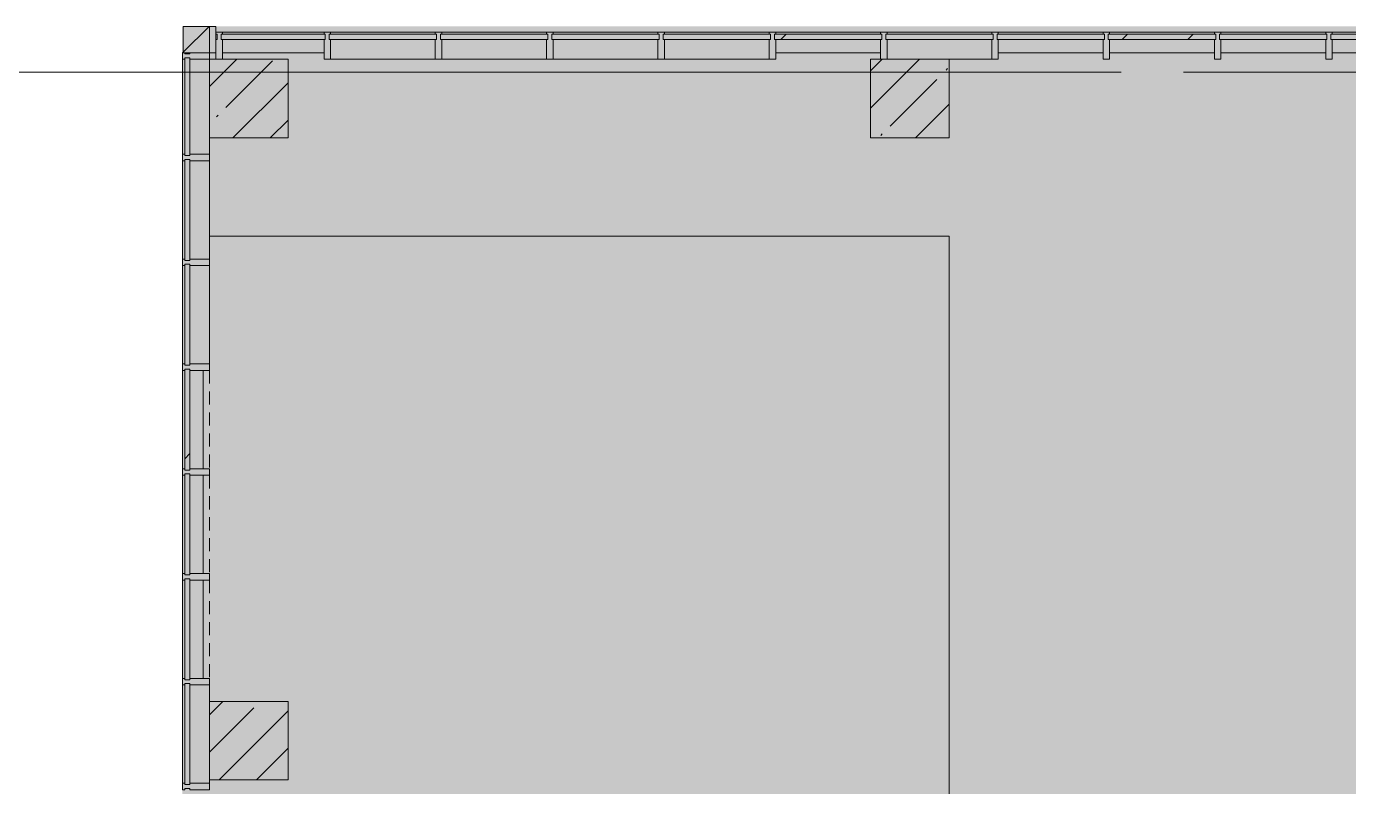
# Model space of a CAD drawing. Header units: millimetres. Extents: x -3238 to 193830, y -8553 to 29000.
# Drawn here: x 61620 to 71717, y 21550 to 27350 of the extents above; entities that cross this region are included whole.
import ezdxf

# ---------------------------------------------------------------- set-up
doc = ezdxf.new("R2010")
doc.units = ezdxf.units.MM
doc.linetypes.add('200_ШТРИХ__ш1_п0_6_', pattern=[160, 100, -60])
doc.linetypes.add('Осевая', pattern=[3175, 635, -476.25, 1587.5, -476.25])
doc.layers.add('A-DETL-GENF-5', color=7, linetype='Continuous', lineweight=9, true_color=0xc0c0c0, transparency=0.4)
for name, color, linetype, lineweight in [('A-DETL-MBND-1', 7, '200_ШТРИХ__ш1_п0_6_', 9), ('A-GLAZ-CURT-3', 7, 'Continuous', 5), ('A-WALL-3', 7, 'Continuous', 5), ('S-COLS-3', 7, 'Continuous', 5), ('Оси', 7, 'Continuous', 9), ('Оси-2', 7, 'Осевая', 9)]:
    doc.layers.add(name, color=color, linetype=linetype, lineweight=lineweight)
for name, color, linetype, lineweight, true_color in [('A-FLOR-2', 7, 'Continuous', 5, 0xb7b7b7), ('A-GLAZ-CURT-2', 7, 'Continuous', 5, 0x737373), ('A-GLAZ-CWMG-2', 7, 'Continuous', 5, 0x737373), ('A-GLAZ-CWMG-3', 7, 'Continuous', 5, 0x383e42), ('A-WALL-5', 7, 'Continuous', 5, 0x737373), ('S-COLS-2', 7, 'Continuous', 5, 0x737373)]:
    doc.layers.add(name, color=color, linetype=linetype, lineweight=lineweight, true_color=true_color)

# ---------------------------------------------------------------- blocks, each defined once
blk = doc.blocks.new('Прямоугольный импост - Импост структурный с накладкой - 190мм-22856805-2_3_1_птичка')
at = {"layer": 'A-GLAZ-CWMG-2'}
for p, q in [((0, 17), (-50, 17)), ((-50, 17), (-50, 0)), ((-50, 0), (-40, 0)), ((-40, 0), (-40, -40)), ((-10, -40), (-10, 0)), ((-10, 0), (0, 0)), ((0, 11), (0, 17)), ((-40, -40), (-50, -40)), ((-50, -40), (-50, -190)), ((0, -40), (-10, -40)), ((-50, -190), (0, -190))]:
    blk.add_line(p, q, dxfattribs=at)
blk = doc.blocks.new('Системная панель - Стекло - 40мм-22858580-2_3_1_птичка')
at = {"layer": 'A-GLAZ-CURT-2'}
for p, q in [((372.5, 40), (-372.5, 40)), ((-372.5, 40), (-372.5, 0)), ((-372.5, 0), (372.5, 0)), ((372.5, 0), (372.5, 40))]:
    blk.add_line(p, q, dxfattribs=at)
blk = doc.blocks.new('Системная панель - Стекло - 40мм-V146-2_3_1_птичка')
at = {"layer": 'A-GLAZ-CURT-2'}
for p, q in [((385, 40), (-385, 40)), ((-385, 40), (-385, 0)), ((-385, 0), (385, 0)), ((385, 0), (385, 40))]:
    blk.add_line(p, q, dxfattribs=at)
blk = doc.blocks.new('Прямоугольный импост - Импост структурный с накладкой - 190мм-22856798-2_3_1_птичка')
at = {"layer": 'A-GLAZ-CWMG-2'}
for p, q in [((-25, 0), (-25, 17)), ((-25, 17), (25, 17)), ((-15, 0), (-25, 0)), ((-15, -40), (-15, 0)), ((25, 0), (15, 0)), ((15, 0), (15, -40)), ((25, 17), (25, 0)), ((-25, -190), (-25, -40)), ((-25, -40), (-15, -40)), ((15, -40), (25, -40)), ((25, -40), (25, -190)), ((25, -190), (-25, -190))]:
    blk.add_line(p, q, dxfattribs=at)
blk = doc.blocks.new('Прямоугольный импост - Импост структурный с накладкой - 160мм-22858437-2_3_1_птичка')
at = {"layer": 'A-GLAZ-CWMG-2'}
for p, q in [((3854, 23925), (3854, 23175)), ((4011, 23925), (4011, 23175))]:
    blk.add_line(p, q, dxfattribs=at)
blk = doc.blocks.new('Системная панель - Стекло - 40мм-V147-2_3_1_птичка')
at = {"layer": 'A-GLAZ-CURT-2'}
for p, q in [((385, 40), (-385, 40)), ((-385, 40), (-385, 0)), ((-385, 0), (385, 0)), ((385, 0), (385, 40))]:
    blk.add_line(p, q, dxfattribs=at)
blk = doc.blocks.new('Системная панель - Стекло - 40мм-V148-2_3_1_птичка')
at = {"layer": 'A-GLAZ-CURT-3'}
h = blk.add_hatch(dxfattribs=at)
h.set_pattern_fill('FP_172', color=256, style=0, pattern_type=2)
h.set_pattern_definition([(135, (23850.1, -4371.1), (-1414.21, -1414.21), [1000, -3000]), (135, (24350.1, -5371.1), (-1414.21, -1414.21), [3000, -1000]), (135, (24850.1, -3371.1), (-1414.21, -1414.21), [1000, -3000])])
h.paths.add_polyline_path([(385, 40), (-385, 40), (-385, 0), (385, 0)])
at = {"layer": 'A-GLAZ-CURT-2'}
for p, q in [((385, 40), (-385, 40)), ((-385, 40), (-385, 0)), ((-385, 0), (385, 0)), ((385, 0), (385, 40))]:
    blk.add_line(p, q, dxfattribs=at)
blk = doc.blocks.new('Системная панель - Стекло - 40мм-22856069-2_3_1_птичка')
at = {"layer": 'A-GLAZ-CURT-2'}
for p, q in [((397.5, 0), (-397.5, 0)), ((-397.5, 0), (-397.5, -40)), ((397.5, -40), (397.5, 0)), ((-397.5, -40), (397.5, -40))]:
    blk.add_line(p, q, dxfattribs=at)
blk = doc.blocks.new('Системная панель - Стекло - 40мм-22856070-2_3_1_птичка')
at = {"layer": 'A-GLAZ-CURT-3'}
h = blk.add_hatch(dxfattribs=at)
h.set_pattern_fill('FP_173', color=256, style=0, pattern_type=2)
h.set_pattern_definition([(45, (-9285, -26790), (-1414.21, 1414.21), [1000, -3000]), (45, (-10285, -27290), (-1414.21, 1414.21), [3000, -1000]), (45, (-8285, -27790), (-1414.21, 1414.21), [1000, -3000])])
h.paths.add_polyline_path([(410, -40), (410, 0), (-410, 0), (-410, -40)])
at = {"layer": 'A-GLAZ-CURT-2'}
for p, q in [((410, 0), (-410, 0)), ((-410, 0), (-410, -40)), ((-410, -40), (410, -40)), ((410, -40), (410, 0))]:
    blk.add_line(p, q, dxfattribs=at)
blk = doc.blocks.new('Системная панель - Стекло - 40мм-V149-2_3_1_птичка')
at = {"layer": 'A-GLAZ-CURT-2'}
for p, q in [((410, 0), (-410, 0)), ((-410, 0), (-410, -40)), ((-410, -40), (410, -40)), ((410, -40), (410, 0))]:
    blk.add_line(p, q, dxfattribs=at)
blk = doc.blocks.new('Системная панель - Стекло - 40мм-22856305-2_3_1_птичка')
at = {"layer": 'A-GLAZ-CURT-3'}
h = blk.add_hatch(dxfattribs=at)
h.set_pattern_fill('FP_174', color=256, style=0, pattern_type=2)
h.set_pattern_definition([(45, (-11835.1, -26790), (-1414.21, 1414.21), [1000, -3000]), (45, (-12835.1, -27290), (-1414.21, 1414.21), [3000, -1000]), (45, (-10835.1, -27790), (-1414.21, 1414.21), [1000, -3000])])
h.paths.add_polyline_path([(410, -40), (410, 0), (-410, 0), (-410, -40)])
at = {"layer": 'A-GLAZ-CURT-2'}
for p, q in [((410, 0), (-410, 0)), ((-410, 0), (-410, -40)), ((-410, -40), (410, -40)), ((410, -40), (410, 0))]:
    blk.add_line(p, q, dxfattribs=at)
blk = doc.blocks.new('Системная панель - Стекло - 40мм-V150-2_3_1_птичка')
at = {"layer": 'A-GLAZ-CURT-2'}
for p, q in [((410, 0), (-410, 0)), ((-410, 0), (-410, -40)), ((-410, -40), (410, -40)), ((410, -40), (410, 0))]:
    blk.add_line(p, q, dxfattribs=at)
blk = doc.blocks.new('Системная панель - Стекло - 40мм-V151-2_3_1_птичка')
at = {"layer": 'A-GLAZ-CURT-2'}
for p, q in [((397.5, 0), (-397.5, 0)), ((-397.5, 0), (-397.5, -40)), ((397.5, -40), (397.5, 0)), ((-397.5, -40), (397.5, -40))]:
    blk.add_line(p, q, dxfattribs=at)
blk = doc.blocks.new('Прямоугольный импост - Импост структурный с накладкой - 160мм-22794259-2_3_1_птичка')
at = {"layer": 'A-GLAZ-CWMG-2'}
for p, q in [((4160, 27307), (4935, 27307)), ((4160, 27150), (4935, 27150))]:
    blk.add_line(p, q, dxfattribs=at)
blk = doc.blocks.new('Прямоугольный импост - Импост структурный с накладкой - 160мм-20149070-2_3_1_птичка')
at = {"layer": 'A-GLAZ-CWMG-2'}
for p, q in [((8385, 27307), (9185, 27307)), ((8385, 27150), (9185, 27150))]:
    blk.add_line(p, q, dxfattribs=at)
blk = doc.blocks.new('Прямоугольный импост - Импост структурный с накладкой - 160мм-22794460-2_3_1_птичка')
at = {"layer": 'A-GLAZ-CWMG-2'}
for p, q in [((10935, 27307), (11285, 27307)), ((10935, 27150), (11285, 27150))]:
    blk.add_line(p, q, dxfattribs=at)
blk = doc.blocks.new('Прямоугольный импост - Импост структурный с накладкой - 160мм-22794342-2_3_1_птичка')
at = {"layer": 'A-GLAZ-CWMG-2'}
for p, q in [((11285, 27307), (11735, 27307)), ((11285, 27150), (11735, 27150))]:
    blk.add_line(p, q, dxfattribs=at)
blk = doc.blocks.new('Прямоугольный импост - Импост структурный с накладкой - 190мм-22856065-2_3_1_птичка')
at = {"layer": 'A-GLAZ-CWMG-2'}
for p, q in [((-25, 40), (-25, 190)), ((-25, 190), (25, 190)), ((25, 190), (25, 40)), ((-15, 40), (-25, 40)), ((-25, -17), (-25, 0)), ((-25, 0), (-15, 0)), ((-15, 0), (-15, 40)), ((15, 40), (15, 0)), ((25, 40), (15, 40)), ((15, 0), (25, 0)), ((25, 0), (25, -17)), ((25, -17), (-25, -17))]:
    blk.add_line(p, q, dxfattribs=at)
blk = doc.blocks.new('Прямоугольный импост - Импост структурный с накладкой - 190мм-V152-2_3_1_птичка')
at = {"layer": 'A-GLAZ-CWMG-2'}
for p, q in [((-50, 190), (-50, 40)), ((0, 40), (0, 190)), ((-50, 40), (-40, 40)), ((-40, 0), (-50, 0)), ((-50, 0), (-50, -17)), ((-40, 40), (-40, 0)), ((-10, 0), (-10, 40)), ((-10, 40), (0, 40)), ((0, 0), (-10, 0)), ((0, -17), (0, 0)), ((-50, -17), (0, -17))]:
    blk.add_line(p, q, dxfattribs=at)
blk = doc.blocks.new('Системная панель - Стекло - 40мм-V177-2_3_1_птичка')
at = {"layer": 'A-GLAZ-CURT-3'}
h = blk.add_hatch(dxfattribs=at)
h.set_pattern_fill('FP_193', color=256, style=0, pattern_type=2)
h.set_pattern_definition([(135, (24650.1, -4371.1), (-1414.21, -1414.21), [1000, -3000]), (135, (25150.1, -5371.1), (-1414.21, -1414.21), [3000, -1000]), (135, (25650.1, -3371.1), (-1414.21, -1414.21), [1000, -3000])])
h.paths.add_polyline_path([(385, 40), (-385, 40), (-385, 0), (385, 0)])
at = {"layer": 'A-GLAZ-CURT-2'}
for p, q in [((385, 40), (-385, 40)), ((-385, 40), (-385, 0)), ((-385, 0), (385, 0)), ((385, 0), (385, 40))]:
    blk.add_line(p, q, dxfattribs=at)
blk = doc.blocks.new('Прямоугольный импост - Импост структурный с накладкой - 190мм-V178-2_3_1_птичка')
at = {"layer": 'A-GLAZ-CWMG-3'}
for points in [[(3871, 24775), (3871, 25525), (3854, 25525), (3854, 24775)], [(4061, 24775), (4061, 25525), (3911, 25525), (3911, 24775)]]:
    blk.add_hatch(color=256, dxfattribs=at).paths.add_polyline_path(points)
at = {"layer": 'A-GLAZ-CWMG-2'}
for p, q in [((3854, 25525), (3854, 24775)), ((4061, 25525), (4061, 24775))]:
    blk.add_line(p, q, dxfattribs=at)
blk = doc.blocks.new('Системная панель - Стекло - 40мм-V179-2_3_1_птичка')
at = {"layer": 'A-GLAZ-CURT-2'}
for p, q in [((410, 0), (-410, 0)), ((-410, 0), (-410, -40)), ((-410, -40), (410, -40)), ((410, -40), (410, 0))]:
    blk.add_line(p, q, dxfattribs=at)
blk = doc.blocks.new('Прямоугольный импост - Импост структурный с накладкой - 190мм-23186024-2_3_1_птичка')
at = {"layer": 'A-GLAZ-CWMG-3'}
for points in [[(9235, 27290), (10035, 27290), (10035, 27307), (9235, 27307)], [(9235, 27100), (10035, 27100), (10035, 27250), (9235, 27250)]]:
    blk.add_hatch(color=256, dxfattribs=at).paths.add_polyline_path(points)
at = {"layer": 'A-GLAZ-CWMG-2'}
for p, q in [((9235, 27307), (10035, 27307)), ((9710, 27100), (10035, 27100))]:
    blk.add_line(p, q, dxfattribs=at)
blk = doc.blocks.new('Прямоугольный импост - Импост структурный с накладкой - 190мм-V180-2_3_1_птичка')
at = {"layer": 'A-GLAZ-CWMG-2'}
for p, q in [((-25, 40), (-25, 190)), ((25, 190), (25, 40)), ((-15, 40), (-25, 40)), ((-25, -17), (-25, 0)), ((-25, 0), (-15, 0)), ((-15, 0), (-15, 40)), ((15, 40), (15, 0)), ((25, 40), (15, 40)), ((15, 0), (25, 0)), ((25, 0), (25, -17)), ((25, -17), (-25, -17))]:
    blk.add_line(p, q, dxfattribs=at)
blk = doc.blocks.new('Системная панель - Стекло - 40мм-V181-2_3_1_птичка')
at = {"layer": 'A-GLAZ-CURT-2'}
for p, q in [((410, 0), (-410, 0)), ((-410, 0), (-410, -40)), ((-410, -40), (410, -40)), ((410, -40), (410, 0))]:
    blk.add_line(p, q, dxfattribs=at)
blk = doc.blocks.new('Прямоугольный импост - Импост структурный с накладкой - 190мм-V182-2_3_1_птичка')
at = {"layer": 'A-GLAZ-CWMG-3'}
for points in [[(7535, 27290), (8335, 27290), (8335, 27307), (7535, 27307)], [(7535, 27100), (8335, 27100), (8335, 27250), (7535, 27250)]]:
    blk.add_hatch(color=256, dxfattribs=at).paths.add_polyline_path(points)
at = {"layer": 'A-GLAZ-CWMG-2'}
for p, q in [((7535, 27307), (8335, 27307)), ((7535, 27100), (8335, 27100))]:
    blk.add_line(p, q, dxfattribs=at)
blk = doc.blocks.new('Системная панель - Стекло - 40мм-V207-2_3_1_птичка')
at = {"layer": 'A-GLAZ-CURT-2'}
for p, q in [((410, 0), (-410, 0)), ((-410, 0), (-410, -40)), ((-410, -40), (410, -40)), ((410, -40), (410, 0))]:
    blk.add_line(p, q, dxfattribs=at)
blk = doc.blocks.new('Системная панель - Стекло - 40мм-V208-2_3_1_птичка')
at = {"layer": 'A-GLAZ-CURT-2'}
for p, q in [((410, 0), (-410, 0)), ((-410, 0), (-410, -40)), ((-410, -40), (410, -40)), ((410, -40), (410, 0))]:
    blk.add_line(p, q, dxfattribs=at)
blk = doc.blocks.new('Прямоугольный импост - Импост структурный с накладкой - 190мм-22858574-2_3_1_птичка')
at = {"layer": 'A-GLAZ-CWMG-3'}
for points in [[(3871, 26375), (3871, 27100), (3854, 27100), (3854, 26375)], [(4061, 26375), (4060, 27100), (3911, 27100), (3911, 26375), (4060, 26375)]]:
    blk.add_hatch(color=256, dxfattribs=at).paths.add_polyline_path(points)
at = {"layer": 'A-GLAZ-CWMG-2'}
for p, q in [((3854, 27100), (3854, 26375)), ((4061, 26500), (4061, 26375))]:
    blk.add_line(p, q, dxfattribs=at)
blk = doc.blocks.new('BSC_Колонна _Прямоугольная - 200х200-22401950-2_3_1_птичка')
at = {"layer": 'S-COLS-3'}
h = blk.add_hatch(dxfattribs=at)
h.set_pattern_fill('FP_227', color=256, style=0, pattern_type=2)
h.set_pattern_definition([(45, (-3960, -27250), (-176.7767, 176.7767), [])])
h.paths.add_polyline_path([(-100, -100), (100, -100), (100, 100), (-100, 99)])
at = {"layer": 'S-COLS-2'}
for p, q in [((100, 100), (-100, 100)), ((-100, 99), (-100, -100)), ((100, -100), (100, 100)), ((-100, -100), (100, -100))]:
    blk.add_line(p, q, dxfattribs=at)
blk = doc.blocks.new('Системная панель - Стекло - 40мм-V222-2_3_1_птичка')
at = {"layer": 'A-GLAZ-CURT-3'}
h = blk.add_hatch(dxfattribs=at)
h.set_pattern_fill('FP_228', color=256, style=0, pattern_type=2)
h.set_pattern_definition([(45, (-6735, -26790), (-1414.21, 1414.21), [1000, -3000]), (45, (-7735, -27290), (-1414.21, 1414.21), [3000, -1000]), (45, (-5735, -27790), (-1414.21, 1414.21), [1000, -3000])])
h.paths.add_polyline_path([(410, -40), (410, 0), (-410, 0), (-410, -40), (24, -40)])
at = {"layer": 'A-GLAZ-CURT-2'}
for p, q in [((410, 0), (-410, 0)), ((-410, 0), (-410, -40)), ((-410, -40), (410, -40)), ((410, -40), (410, 0))]:
    blk.add_line(p, q, dxfattribs=at)
blk = doc.blocks.new('Системная панель - Стекло - 40мм-V223-2_3_1_птичка')
at = {"layer": 'A-GLAZ-CURT-2'}
for p, q in [((385, 40), (-385, 40)), ((-385, 40), (-385, 0)), ((-385, 0), (385, 0)), ((385, 0), (385, 40))]:
    blk.add_line(p, q, dxfattribs=at)
blk = doc.blocks.new('BSC_Колонна _Прямоугольная - 600х600-V227-2_3_1_птичка')
at = {"layer": 'S-COLS-3'}
h = blk.add_hatch(dxfattribs=at)
h.set_pattern_fill('FP_231', color=256, style=0, pattern_type=2)
h.set_pattern_definition([(45, (-9410, -26800), (-285.123, 285.123), []), (45, (-9124.88, -26800), (-285.123, 285.123), [504.031, -100.806, 16.764, -84.042])])
h.paths.add_polyline_path([(-300, -300), (300, -300), (300, 300), (-300, 300), (-300, -76)])
at = {"layer": 'S-COLS-2'}
for p, q in [((300, 300), (-300, 300)), ((-300, 300), (-300, -300)), ((300, -300), (300, 300)), ((-300, -300), (300, -300))]:
    blk.add_line(p, q, dxfattribs=at)
blk = doc.blocks.new('BSC_Колонна _Прямоугольная - 600х600-V228-2_3_1_птичка')
at = {"layer": 'S-COLS-3'}
h = blk.add_hatch(dxfattribs=at)
h.set_pattern_fill('FP_232', color=256, style=0, pattern_type=2)
h.set_pattern_definition([(45, (-4360, -26800), (-285.123, 285.123), []), (45, (-4074.88, -26800), (-285.123, 285.123), [504.031, -100.806, 16.764, -84.042])])
h.paths.add_polyline_path([(-183, -300), (300, -300), (300, 300), (-300, 300), (-300, -300)])
at = {"layer": 'S-COLS-2'}
for p, q in [((300, 300), (-300, 300)), ((-300, 300), (-300, -300)), ((300, -300), (300, 300)), ((-300, -300), (300, -300))]:
    blk.add_line(p, q, dxfattribs=at)
blk = doc.blocks.new('BSC_Колонна _Прямоугольная - 600х600-V229-2_3_1_птичка')
at = {"layer": 'S-COLS-3'}
h = blk.add_hatch(dxfattribs=at)
h.set_pattern_fill('FP_234', color=256, style=0, pattern_type=2)
h.set_pattern_definition([(45, (-4360, -21900), (-285.123, 285.123), []), (45, (-4074.88, -21900), (-285.123, 285.123), [504.031, -100.806, 16.764, -84.042])])
h.paths.add_polyline_path([(-300, -300), (300, -300), (300, 300), (-300, 300)])
at = {"layer": 'S-COLS-2'}
for p, q in [((300, 300), (-300, 300)), ((-300, 300), (-300, -300)), ((300, -300), (300, 300)), ((-300, -300), (300, -300))]:
    blk.add_line(p, q, dxfattribs=at)
blk = doc.blocks.new('Системная панель - Стекло - 40мм-V238-2_3_1_птичка')
at = {"layer": 'A-GLAZ-CURT-2'}
for p, q in [((385, 40), (-385, 40)), ((-385, 40), (-385, 0)), ((-385, 0), (385, 0)), ((385, 0), (385, 40))]:
    blk.add_line(p, q, dxfattribs=at)
blk = doc.blocks.new('Прямоугольный импост - Импост структурный с накладкой - 190мм-V239-2_3_1_птичка')
at = {"layer": 'A-GLAZ-CWMG-3'}
for points in [[(3871, 21575), (3871, 22325), (3854, 22325), (3854, 21575)], [(4061, 21575), (4061, 22325), (3911, 22325), (3911, 21575), (4060, 21575)]]:
    blk.add_hatch(color=256, dxfattribs=at).paths.add_polyline_path(points)
at = {"layer": 'A-GLAZ-CWMG-2'}
for p, q in [((3854, 22325), (3854, 21575)), ((4061, 22325), (4061, 22200)), ((4061, 21600), (4061, 21575))]:
    blk.add_line(p, q, dxfattribs=at)
blk = doc.blocks.new('Прямоугольный импост - Импост структурный с накладкой - 190мм-V256-2_3_1_птичка')
at = {"layer": 'A-DETL-MBND-1'}
blk.add_hatch(color=256, dxfattribs=at).paths.add_polyline_path([(4061, 23975), (4061, 24725), (4011, 24725), (4011, 23975)])
blk.add_line((4061, 24725), (4061, 23975), dxfattribs=at)

msp = doc.modelspace()

# ---------------------------------------------------------------- hatches: boundary and pattern name
at = {"layer": 'A-DETL-GENF-5'}
msp.add_hatch(color=256, dxfattribs=at).paths.add_polyline_path([(94364, -280), (97717.2, -280), (97717.2, 23777.7), (92817.2, 23777.7), (92817.2, 27350), (62809.2, 27350), (62809.2, 15358), (58689.2, 15358), (58689.2, -280), (92282, -280)])
at = {"layer": 'A-WALL-3'}
h = msp.add_hatch(dxfattribs=at)
h.set_pattern_fill('FP_161', color=256, style=0, pattern_type=2)
h.set_pattern_definition([(135, (58957.15, 0), (-176.7767, -176.7767), [])])
h.paths.add_polyline_path([(72503.4, 27150), (72667.2, 27150), (72667.2, 27350), (72417.4, 27350), (72417.4, 27150)])
h.paths.add_polyline_path([(63067.2, 27150), (63067.2, 27350), (63017.2, 27350), (63017.2, 27150)])

# ---------------------------------------------------------------- linework, layer by layer
at = {"layer": 'A-FLOR-2'}
for p, q in [((68667.2, 25750), (63018.3, 25750)), ((68667.2, 20770), (68667.2, 25750))]:
    msp.add_line(p, q, dxfattribs=at)
at = {"layer": 'A-WALL-5'}
for p, q in [((63067.2, 27350), (63017.2, 27350)), ((63067.2, 27150), (63067.2, 27350)), ((63017.2, 27150), (63067.2, 27150))]:
    msp.add_line(p, q, dxfattribs=at)
at = {"layer": 'Оси'}
msp.add_line((56846.2, 27000), (69346.2, 27000), dxfattribs=at)
at = {"layer": 'Оси-2'}
msp.add_line((69346.2, 27000), (80317.2, 27000), dxfattribs=at)

# ---------------------------------------------------------------- block references
at = {"layer": 'A-DETL-MBND-1'}
for p in [(58957.2, 0), (58957.2, -800), (58957.2, -1600)]:
    msp.add_blockref('Прямоугольный импост - Импост структурный с накладкой - 190мм-V256-2_3_1_птичка', p, dxfattribs=at)
at = {"layer": 'A-GLAZ-CURT-2'}
for name, p in [('Системная панель - Стекло - 40мм-22856069-2_3_1_птичка', (63504.7, 27290)), ('Системная панель - Стекло - 40мм-V208-2_3_1_птичка', (64342.2, 27290)), ('Системная панель - Стекло - 40мм-V222-2_3_1_птичка', (65192.2, 27290)), ('Системная панель - Стекло - 40мм-V207-2_3_1_птичка', (66042.2, 27290)), ('Системная панель - Стекло - 40мм-V181-2_3_1_птичка', (66892.2, 27290)), ('Системная панель - Стекло - 40мм-22856070-2_3_1_птичка', (67742.2, 27290)), ('Системная панель - Стекло - 40мм-V179-2_3_1_птичка', (68592.2, 27290)), ('Системная панель - Стекло - 40мм-V149-2_3_1_птичка', (69442.2, 27290)), ('Системная панель - Стекло - 40мм-22856305-2_3_1_птичка', (70292.3, 27290)), ('Системная панель - Стекло - 40мм-V150-2_3_1_птичка', (71142.4, 27290)), ('Системная панель - Стекло - 40мм-V151-2_3_1_птичка', (71979.9, 27290))]:
    msp.add_blockref(name, p, dxfattribs=at)
at = {"layer": 'A-GLAZ-CURT-2', "rotation": 269.9999999999999}
for name, p in [('Системная панель - Стекло - 40мм-22858580-2_3_1_птичка', (62828.3, 26737.6)), ('Системная панель - Стекло - 40мм-V223-2_3_1_птичка', (62828.3, 25950.1)), ('Системная панель - Стекло - 40мм-V177-2_3_1_птичка', (62828.3, 25150.1)), ('Системная панель - Стекло - 40мм-V148-2_3_1_птичка', (62828.3, 24350.1)), ('Системная панель - Стекло - 40мм-V146-2_3_1_птичка', (62828.3, 23550.1)), ('Системная панель - Стекло - 40мм-V147-2_3_1_птичка', (62828.3, 22750.1)), ('Системная панель - Стекло - 40мм-V238-2_3_1_птичка', (62828.3, 21950.1))]:
    msp.add_blockref(name, p, dxfattribs=at)
at = {"layer": 'A-GLAZ-CWMG-2'}
for name, p, rotation in [('Прямоугольный импост - Импост структурный с накладкой - 190мм-V152-2_3_1_птичка', (63067.2, 27290), 180), ('Прямоугольный импост - Импост структурный с накладкой - 190мм-22856805-2_3_1_птичка', (62828.3, 27150.1), 89.99999999999991)]:
    msp.add_blockref(name, p, dxfattribs=dict(at, rotation=rotation))
for name, p in [('Прямоугольный импост - Импост структурный с накладкой - 160мм-22794259-2_3_1_птичка', (58957.2, 0)), ('Прямоугольный импост - Импост структурный с накладкой - 190мм-V182-2_3_1_птичка', (56407.2, 0)), ('Прямоугольный импост - Импост структурный с накладкой - 190мм-V182-2_3_1_птичка', (57257.2, 0)), ('Прямоугольный импост - Импост структурный с накладкой - 190мм-V182-2_3_1_птичка', (58107.2, 0)), ('Прямоугольный импост - Импост структурный с накладкой - 190мм-V182-2_3_1_птичка', (58957.2, 0)), ('Прямоугольный импост - Импост структурный с накладкой - 160мм-20149070-2_3_1_птичка', (58957.2, 0)), ('Прямоугольный импост - Импост структурный с накладкой - 190мм-23186024-2_3_1_птичка', (58957.2, 0)), ('Прямоугольный импост - Импост структурный с накладкой - 160мм-20149070-2_3_1_птичка', (60657.2, 0)), ('Прямоугольный импост - Импост структурный с накладкой - 160мм-22794460-2_3_1_птичка', (58957.2, 0)), ('Прямоугольный импост - Импост структурный с накладкой - 160мм-22794342-2_3_1_птичка', (58957.2, 0)), ('Прямоугольный импост - Импост структурный с накладкой - 160мм-20149070-2_3_1_птичка', (62357.4, 0)), ('Прямоугольный импост - Импост структурный с накладкой - 160мм-22794259-2_3_1_птичка', (67432.4, 0)), ('Прямоугольный импост - Импост структурный с накладкой - 190мм-22858574-2_3_1_птичка', (58957.2, 0)), ('Прямоугольный импост - Импост структурный с накладкой - 190мм-V178-2_3_1_птичка', (58957.2, 800)), ('Прямоугольный импост - Импост структурный с накладкой - 190мм-V178-2_3_1_птичка', (58957.2, 0)), ('Прямоугольный импост - Импост структурный с накладкой - 160мм-22858437-2_3_1_птичка', (58957.2, 800)), ('Прямоугольный импост - Импост структурный с накладкой - 160мм-22858437-2_3_1_птичка', (58957.2, 0)), ('Прямоугольный импост - Импост структурный с накладкой - 160мм-22858437-2_3_1_птичка', (58957.2, -800)), ('Прямоугольный импост - Импост структурный с накладкой - 190мм-V239-2_3_1_птичка', (58957.2, 0))]:
    msp.add_blockref(name, p, dxfattribs=at)
at = {"layer": 'A-GLAZ-CWMG-2', "extrusion": (0, 0, -1)}
for name, p, rotation in [('Прямоугольный импост - Импост структурный с накладкой - 190мм-22856065-2_3_1_птичка', (-63917.2, 27290), 180), ('Прямоугольный импост - Импост структурный с накладкой - 190мм-22856065-2_3_1_птичка', (-64767.2, 27290), 180), ('Прямоугольный импост - Импост структурный с накладкой - 190мм-22856065-2_3_1_птичка', (-65617.2, 27290), 180), ('Прямоугольный импост - Импост структурный с накладкой - 190мм-22856065-2_3_1_птичка', (-66467.2, 27290), 180), ('Прямоугольный импост - Импост структурный с накладкой - 190мм-22856065-2_3_1_птичка', (-67317.2, 27290), 180), ('Прямоугольный импост - Импост структурный с накладкой - 190мм-V180-2_3_1_птичка', (-68167.2, 27290), 180), ('Прямоугольный импост - Импост структурный с накладкой - 190мм-22856065-2_3_1_птичка', (-69017.2, 27290), 180), ('Прямоугольный импост - Импост структурный с накладкой - 190мм-22856065-2_3_1_птичка', (-69867.2, 27290), 180), ('Прямоугольный импост - Импост структурный с накладкой - 190мм-22856065-2_3_1_птичка', (-70717.4, 27290), 180), ('Прямоугольный импост - Импост структурный с накладкой - 190мм-22856065-2_3_1_птичка', (-71567.4, 27290), 180), ('Прямоугольный импост - Импост структурный с накладкой - 190мм-22856798-2_3_1_птичка', (-62828.3, 26350.1), 270.0000000000001), ('Прямоугольный импост - Импост структурный с накладкой - 190мм-22856798-2_3_1_птичка', (-62828.3, 25550.1), 270.0000000000001), ('Прямоугольный импост - Импост структурный с накладкой - 190мм-22856798-2_3_1_птичка', (-62828.3, 24750.1), 270.0000000000001), ('Прямоугольный импост - Импост структурный с накладкой - 190мм-22856798-2_3_1_птичка', (-62828.3, 23950.1), 270.0000000000001), ('Прямоугольный импост - Импост структурный с накладкой - 190мм-22856798-2_3_1_птичка', (-62828.3, 23150.1), 270.0000000000001), ('Прямоугольный импост - Импост структурный с накладкой - 190мм-22856798-2_3_1_птичка', (-62828.3, 22350.1), 270.0000000000001), ('Прямоугольный импост - Импост структурный с накладкой - 190мм-22856798-2_3_1_птичка', (-62828.3, 21550.1), 270.0000000000001)]:
    msp.add_blockref(name, p, dxfattribs=dict(at, rotation=rotation))
at = {"layer": 'S-COLS-2'}
for name, p in [('BSC_Колонна _Прямоугольная - 200х200-22401950-2_3_1_птичка', (62917.2, 27250)), ('BSC_Колонна _Прямоугольная - 600х600-V228-2_3_1_птичка', (63317.2, 26800)), ('BSC_Колонна _Прямоугольная - 600х600-V227-2_3_1_птичка', (68367.2, 26800)), ('BSC_Колонна _Прямоугольная - 600х600-V229-2_3_1_птичка', (63317.2, 21900))]:
    msp.add_blockref(name, p, dxfattribs=at)

doc.saveas('drawing.dxf')
